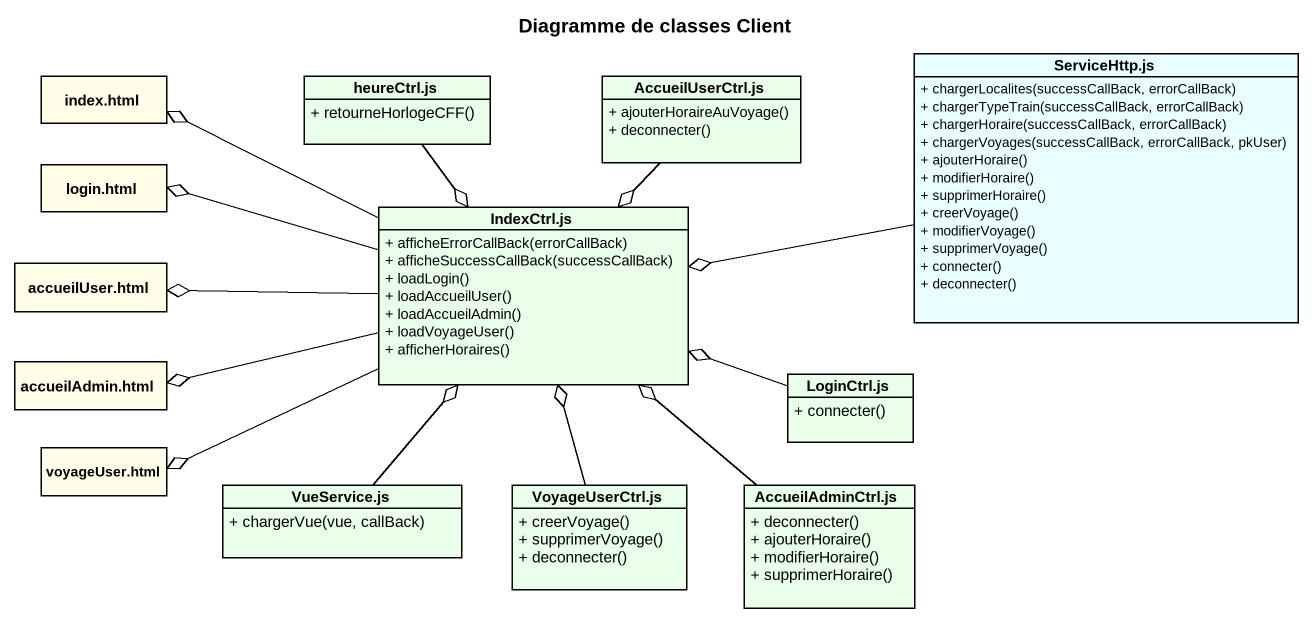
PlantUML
@startuml
title Diagramme de classes Client
hide circle
hide empty members
skinparam classAttributeIconSize 0
class "ServiceHttp.js" as ServiceHttp_js #E9FFFF {
  + chargerLocalites(successCallBack, errorCallBack)
  + chargerTypeTrain(successCallBack, errorCallBack)
  + chargerHoraire(successCallBack, errorCallBack)
  + chargerVoyages(successCallBack, errorCallBack, pkUser)
  + ajouterHoraire()
  + modifierHoraire()
  + supprimerHoraire()
  + creerVoyage()
  + modifierVoyage()
  + supprimerVoyage()
  + connecter()
  + deconnecter()
}
class "index.html" as index_html #FFFFE9
class "heureCtrl.js" as heureCtrl_js #E9FFE9 {
  + retourneHorlogeCFF()
}
class "AccueilUserCtrl.js" as AccueilUserCtrl_js #E9FFE9 {
  + ajouterHoraireAuVoyage()
  + deconnecter()
}
class "login.html" as login_html #FFFFE9
class "IndexCtrl.js" as IndexCtrl_js #E9FFE9 {
  + afficheErrorCallBack(errorCallBack)
  + afficheSuccessCallBack(successCallBack)
  + loadLogin()
  + loadAccueilUser()
  + loadAccueilAdmin()
  + loadVoyageUser()
  + afficherHoraires()
}
class "accueilUser.html" as accueilUser_html #FFFFE9
class "accueilAdmin.html" as accueilAdmin_html #FFFFE9
class "LoginCtrl.js" as LoginCtrl_js #E9FFE9 {
  + connecter()
}
class "voyageUser.html" as voyageUser_html #FFFFE9
class "VueService.js" as VueService_js #E9FFE9 {
  + chargerVue(vue, callBack)
}
class "VoyageUserCtrl.js" as VoyageUserCtrl_js #E9FFE9 {
  + creerVoyage()
  + supprimerVoyage()
  + deconnecter()
}
class "AccueilAdminCtrl.js" as AccueilAdminCtrl_js #E9FFE9 {
  + deconnecter()
  + ajouterHoraire()
  + modifierHoraire()
  + supprimerHoraire()
}
ServiceHttp_js -left-o IndexCtrl_js
heureCtrl_js --o IndexCtrl_js
AccueilUserCtrl_js --o IndexCtrl_js
IndexCtrl_js -left-o index_html
IndexCtrl_js -left-o login_html
IndexCtrl_js -left-o accueilUser_html
IndexCtrl_js -left-o accueilAdmin_html
IndexCtrl_js -left-o voyageUser_html
LoginCtrl_js -left-o IndexCtrl_js
VueService_js -up-o IndexCtrl_js
VoyageUserCtrl_js -up-o IndexCtrl_js
AccueilAdminCtrl_js -up-o IndexCtrl_js
@enduml
